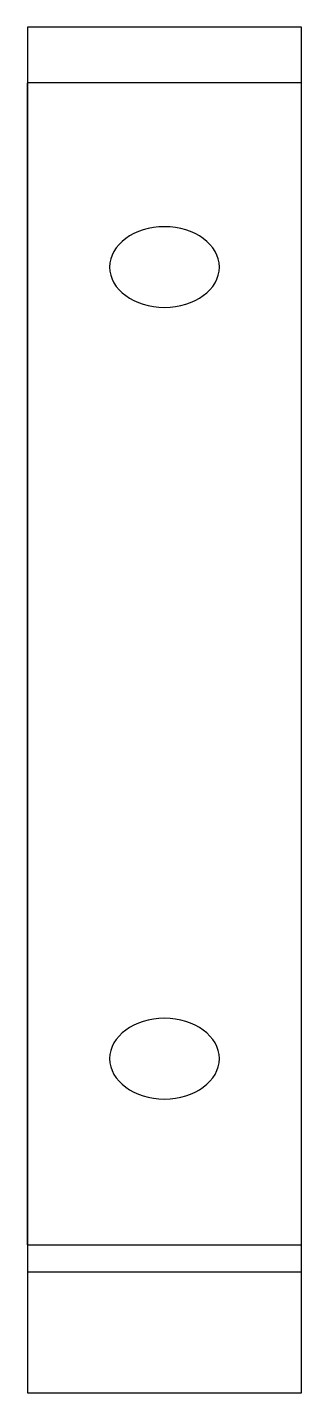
# Model space of a CAD drawing. Header units: millimetres. Extents: x 0 to 10, y 23.5 to 73.3.
import ezdxf

# ---------------------------------------------------------------- set-up
doc = ezdxf.new("R2010")
doc.units = ezdxf.units.MM

msp = doc.modelspace()

# ---------------------------------------------------------------- linework, layer by layer
for p, q in [((10, 73.345, -14.393), (0, 73.345, -14.393)), ((10, 73.345, -14.393), (0, 73.345, -14.393)), ((0, 73.345, -14.393), (0, 23.482, -60.083)), ((10, 23.482, -60.083), (10, 73.345, -14.393)), ((0, 28.882, -55.135), (0, 71.313, -16.255)), ((10, 71.313, -16.255), (0, 71.313, -16.255)), ((10, 28.882, -55.135), (10, 71.313, -16.255)), ((0, 28.882, -55.135), (10, 28.882, -55.135)), ((10, 27.886, -56.048), (0, 27.886, -56.048)), ((0, 23.482, -60.083), (10, 23.482, -60.083)), ((0, 23.482, -60.083), (10, 23.482, -60.083))]:
    msp.add_line(p, q)
at = {"extrusion": (0, 0.67559, -0.737277)}
for centre in [(-5, 32.475, 60.162), (-5, -6.732, 60.162)]:
    msp.add_circle(centre, 2, dxfattribs=at)

doc.saveas('drawing.dxf')
